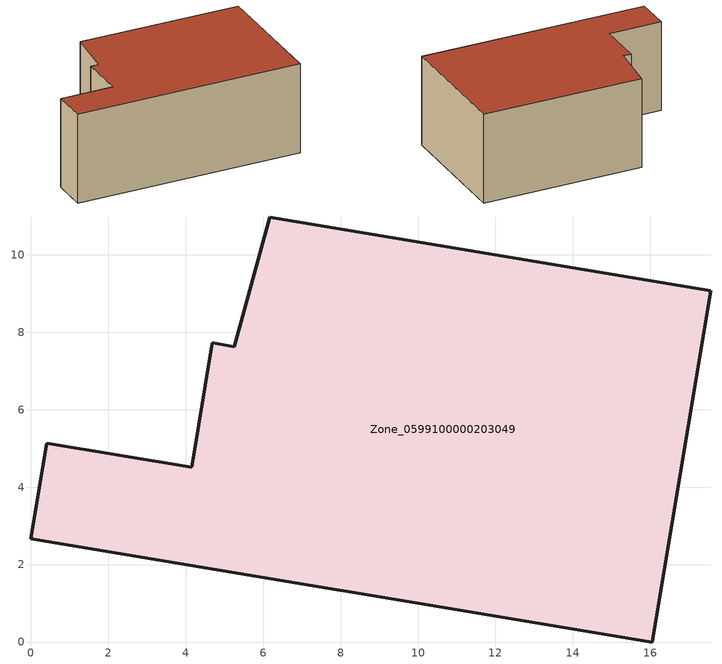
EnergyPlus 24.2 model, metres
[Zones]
Zone_0599100000203049
 floor ground (C_G): 6.18,10.98 17.56,9.08 16.05,0 0,2.67 0.41,5.14 4.16,4.51 4.69,7.73 5.25,7.62 z0
 wall outside (C_F): 16.05,0 17.56,9.08 6.18,10.98 5.25,7.62 4.69,7.73 4.16,4.51 0.41,5.14 0,2.67 16.05,0 z0:6.55
 roof outside (C_R): 17.56,9.08 6.18,10.98 5.25,7.62 4.69,7.73 4.16,4.51 0.41,5.14 0,2.67 16.05,0 z6.55
[BUILDING]
Pand.0599100000203049: North Axis=0; Terrain=City; Loads Convergence Tolerance Value=0.04; Temperature Convergence Tolerance Value=0.4; Solar Distribution=FullExterior; Maximum Number of Warmup Days=25; Minimum Number of Warmup Days=1
[Site:Location]
Rotterdam.The.Hague.AP_ZH_NLD Design_Conditions: Latitude=51.96; Longitude=4.45; Time Zone=1; Elevation=-4.5
[SITE:GROUNDTEMPERATURE:BUILDINGSURFACE]
18, 18, 18, 18, 18, 18, 18, 18, 18, 18, 18, 18
[MATERIAL] Thermal Absorptance=0.9; Solar Absorptance=0.7; Visible Absorptance=0.7
Name | Roughness | Thickness | Conductivity | Density | Specific Heat
G.TC.1975-1991 | MediumSmooth | 0.15 | 0.288461 | 540 | 1210
F.TC.1975-1991 | Rough | 0.3 | 0.230769 | 1920 | 840
R.TC.1975-1991 | MediumRough | 0.2 | 0.153846 | 1500 | 1000
[CONSTRUCTION]
C_G: G.TC.1975-1991
C_F: F.TC.1975-1991
C_R: R.TC.1975-1991
[ZONE]
Zone_0599100000203049: Type=1; Multiplier=1; Ceiling Height=Autocalculate; Volume=Autocalculate; Floor Area=autocalculate; Part of Total Floor Area=Yes
[ZONEINFILTRATION:DESIGNFLOWRATE]
Infil_Zone_0599100000203049: Zone or ZoneList or Space or SpaceList=Zone_0599100000203049; Schedule=AlwaysOn; Design Flow Rate Calculation Method=Flow/Area; Flow Rate per Floor Area=0.003; Constant Term Coefficient=1; Temperature Term Coefficient=0; Velocity Term Coefficient=0; Velocity Squared Term Coefficient=0
[HVACTEMPLATE:ZONE:IDEALLOADSAIRSYSTEM]
Zone_0599100000203049: Maximum Heating Supply Air Temperature=50; Minimum Cooling Supply Air Temperature=13; Maximum Heating Supply Air Humidity Ratio=0.0156; Minimum Cooling Supply Air Humidity Ratio=0.0077; Heating Limit=NoLimit; Cooling Limit=NoLimit; Dehumidification Control Type=ConstantSensibleHeatRatio; Cooling Sensible Heat Ratio=0.7; Dehumidification Setpoint=60; Humidification Control Type=None; Humidification Setpoint=30; Outdoor Air Method=None; Outdoor Air Flow Rate per Person=0.00944; Outdoor Air Flow Rate per Zone Floor Area=0; Outdoor Air Flow Rate per Zone=0; Demand Controlled Ventilation Type=None; Outdoor Air Economizer Type=NoEconomizer; Heat Recovery Type=None; Sensible Heat Recovery Effectiveness=0.7; Latent Heat Recovery Effectiveness=0.65
[ZONECONTROL:THERMOSTAT]
ThermostatControl_Zone_0599100000203049: Zone or ZoneList=Zone_0599100000203049; Control Type Schedule=DualSetpointControlType; Control 1=Thermostat_Zone_0599100000203049; Temperature Difference Between Cutout And Setpoint=0
[THERMOSTATSETPOINT:DUALSETPOINT]
Thermostat_Zone_0599100000203049: Heating Setpoint Temperature Schedule=HeatingSetpoint_Zone_0599100000203049; Cooling Setpoint Temperature Schedule=CoolingSetpoint_Zone_0599100000203049
[SCHEDULE:COMPACT]
HeatingSetpoint_Zone_0599100000203049: Through: 12/31, For: AllDays, Until: 24:00, 21
CoolingSetpoint_Zone_0599100000203049: Through: 12/31, For: AllDays, Until: 24:00, 24
DualSetpointControlType: Through: 12/31, For: AllDays, Until: 24:00, 4
AlwaysOn: Through: 12/31, For: AllDays, Until: 24:00, 1
